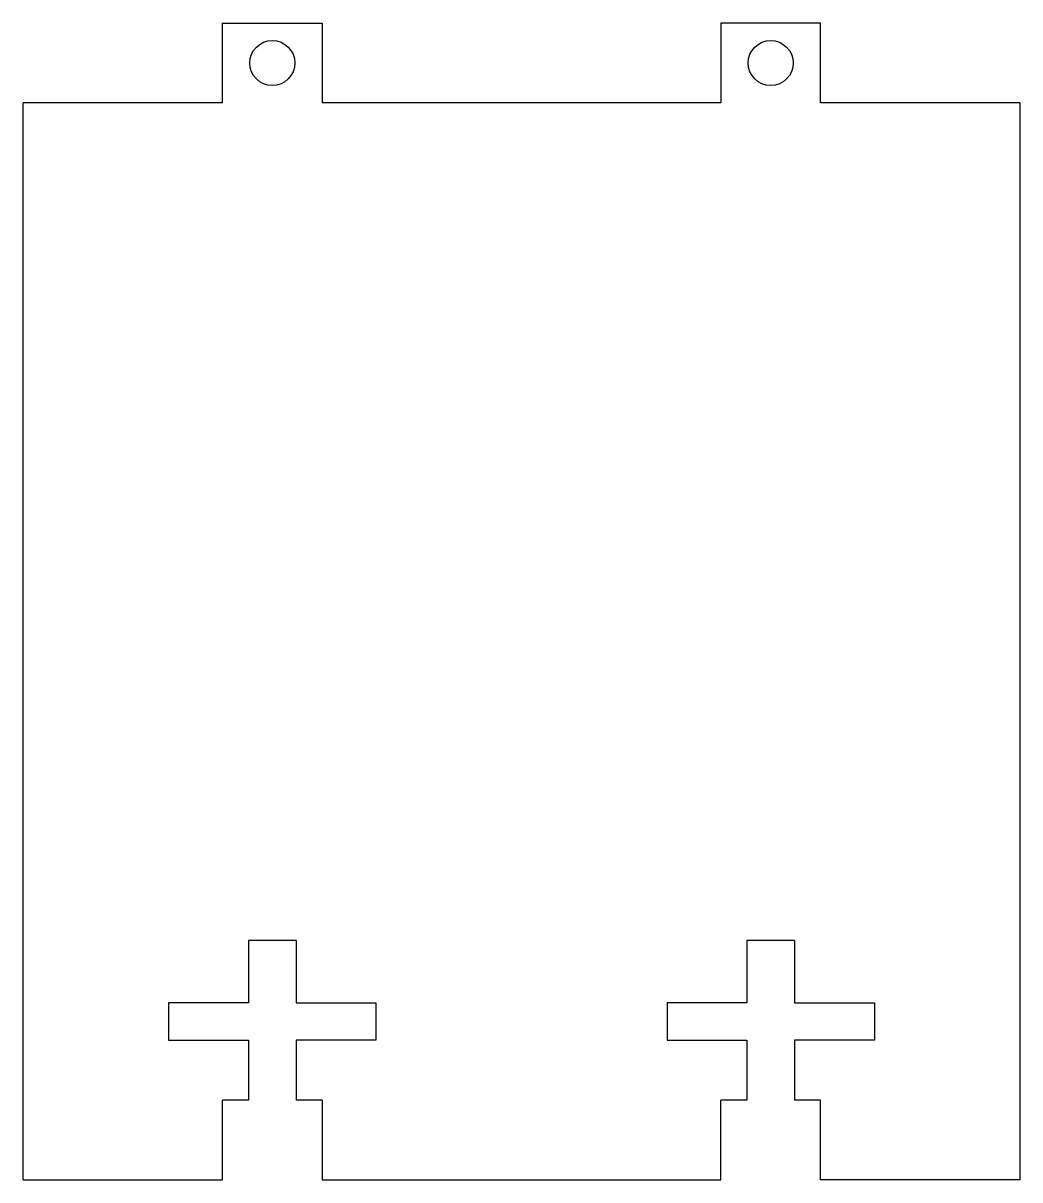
# Model space of a CAD drawing. Extents: x -2.78 to -0.28, y 0 to 2.9.
import ezdxf

# ---------------------------------------------------------------- set-up
doc = ezdxf.new("R2010")
doc.units = 0
doc.header["$MEASUREMENT"] = 0
doc.layers.add('VISIBLE', color=7, linetype='CONTINUOUS')

msp = doc.modelspace()

# ---------------------------------------------------------------- linework, layer by layer
at = {"layer": 'VISIBLE'}
for p, q in [((-2.279, 2.9), (-2.029, 2.9)), ((-2.279, 2.7), (-2.279, 2.9)), ((-2.029, 2.9), (-2.029, 2.7)), ((-0.779, 2.9), (-1.029, 2.9)), ((-1.029, 2.9), (-1.029, 2.7)), ((-0.779, 2.7), (-0.779, 2.9)), ((-2.279, 2.7), (-2.779, 2.7)), ((-2.779, 0), (-2.779, 2.7)), ((-1.029, 2.7), (-2.029, 2.7)), ((-0.279, 2.7), (-0.779, 2.7)), ((-0.279, 2.7), (-0.279, 0)), ((-2.214, 0.6), (-2.214, 0.444)), ((-2.094, 0.6), (-2.214, 0.6)), ((-2.094, 0.6), (-2.094, 0.444)), ((-0.964, 0.6), (-0.964, 0.444)), ((-0.844, 0.6), (-0.964, 0.6)), ((-0.844, 0.6), (-0.844, 0.444)), ((-2.414, 0.444), (-2.414, 0.35)), ((-2.214, 0.444), (-2.414, 0.444)), ((-2.094, 0.444), (-1.894, 0.444)), ((-1.894, 0.444), (-1.894, 0.35)), ((-1.164, 0.444), (-1.164, 0.35)), ((-0.964, 0.444), (-1.164, 0.444)), ((-0.844, 0.444), (-0.644, 0.444)), ((-0.644, 0.444), (-0.644, 0.35)), ((-2.414, 0.35), (-2.214, 0.35)), ((-2.214, 0.35), (-2.214, 0.2)), ((-1.894, 0.35), (-2.094, 0.35)), ((-2.094, 0.35), (-2.094, 0.2)), ((-1.164, 0.35), (-0.964, 0.35)), ((-0.964, 0.35), (-0.964, 0.2)), ((-0.644, 0.35), (-0.844, 0.35)), ((-0.844, 0.35), (-0.844, 0.2)), ((-2.279, 0), (-2.279, 0.2)), ((-2.214, 0.2), (-2.279, 0.2)), ((-2.029, 0.2), (-2.094, 0.2)), ((-2.029, 0.2), (-2.029, 0)), ((-1.029, 0), (-1.029, 0.2)), ((-0.964, 0.2), (-1.029, 0.2)), ((-0.779, 0.2), (-0.844, 0.2)), ((-0.779, 0), (-0.779, 0.2)), ((-2.779, 0), (-2.279, 0)), ((-2.029, 0), (-1.029, 0)), ((-0.279, 0), (-0.779, 0))]:
    msp.add_line(p, q, dxfattribs=at)
for centre in [(-2.154, 2.8), (-0.904, 2.8)]:
    msp.add_circle(centre, 0.0565, dxfattribs=at)

doc.saveas('drawing.dxf')
